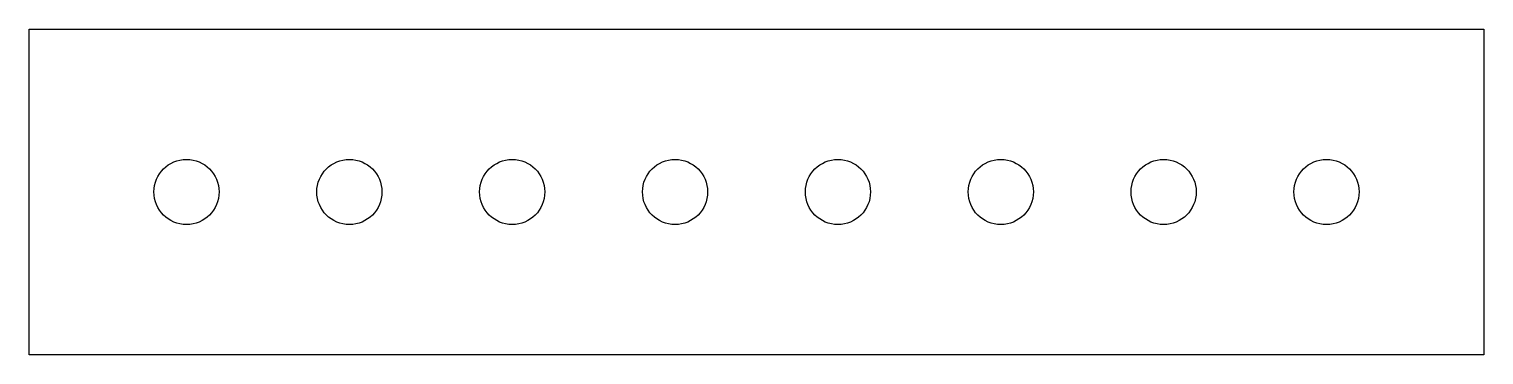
# Model space of a CAD drawing. Header units: inches. Extents: x -5.67 to -2.32, y -1.3 to -0.55.
import ezdxf

# ---------------------------------------------------------------- set-up
doc = ezdxf.new("R2010")
doc.units = ezdxf.units.IN
doc.layers.get('0').update_dxf_attribs({"linetype": 'CONTINUOUS'})

msp = doc.modelspace()

# ---------------------------------------------------------------- linework, layer by layer
msp.add_lwpolyline([(-5.675, -0.5537), (-2.325, -0.5537), (-2.325, -1.3037), (-5.675, -1.3037)], close=True)
for centre in [(-5.3125, -0.9287), (-4.9375, -0.9287), (-4.5625, -0.9287), (-4.1875, -0.9287), (-3.8125, -0.9287), (-3.4375, -0.9287), (-3.0625, -0.9287), (-2.6875, -0.9287)]:
    msp.add_circle(centre, 0.075)

doc.saveas('drawing.dxf')
